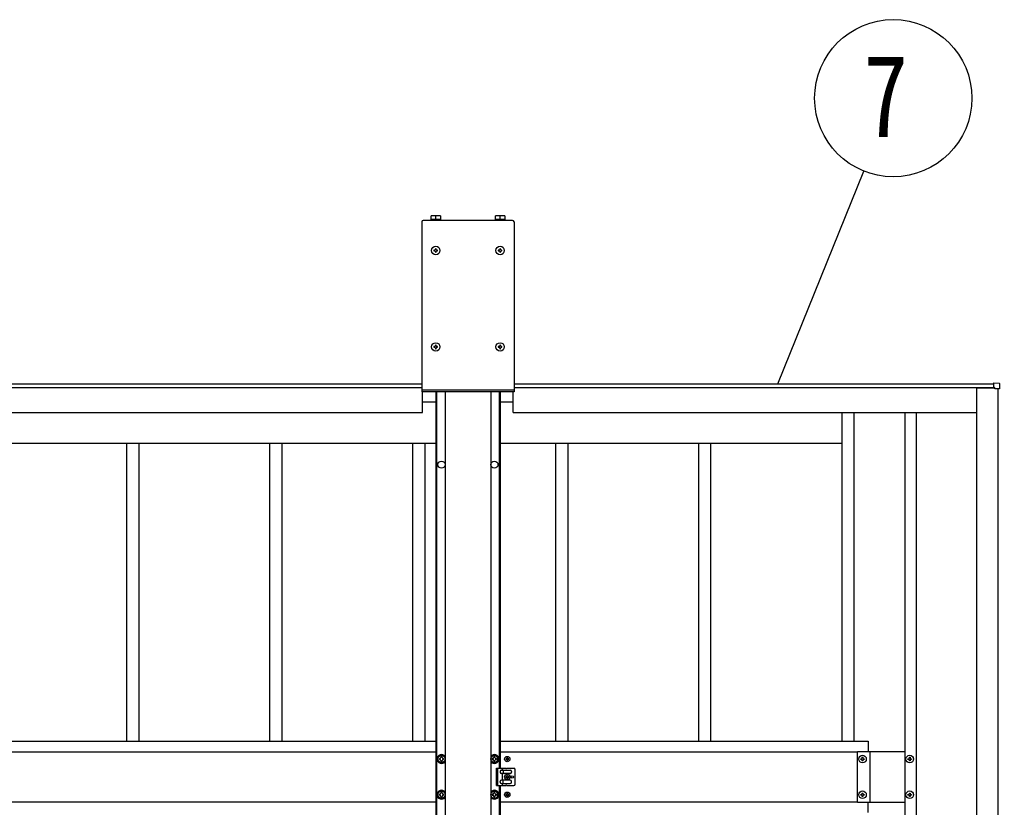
# Model space of a CAD drawing. Units: millimetres, scale not verified. Extents: x -14718 to 14718, y -10395 to 10395.
# Drawn here: x -9188 to -7818, y 1642 to 2745 of the extents above; entities that cross this region are included whole.
import ezdxf
from ezdxf.enums import TextEntityAlignment as Align

# ---------------------------------------------------------------- set-up
doc = ezdxf.new("R2010")
doc.units = ezdxf.units.MM
doc.header["$LTSCALE"] = 40
for name, color, linetype in [('0-4_YKK_13', 4, 'Continuous'), ('0-5_YKK_A1', 4, 'Continuous'), ('0-6_YKK_D', 6, 'Continuous')]:
    doc.layers.add(name, color=color, linetype=linetype)
doc.styles.add('ＭＳ ゴシック', font='')
doc.styles.get('ＭＳ ゴシック').set_extended_font_data('MS Gothic')

msp = doc.modelspace()

# ---------------------------------------------------------------- linework, layer by layer
at = {"layer": '0-4_YKK_13'}
for p, q in [((-8599.53, 2470.44), (-8612.53, 2470.44)), ((-8612.53, 2464.94), (-8612.53, 2470.44)), ((-8606.03, 2464.94), (-8606.03, 2469.87)), ((-8599.53, 2470.44), (-8599.53, 2464.94)), ((-8509.53, 2470.44), (-8522.53, 2470.44)), ((-8522.53, 2464.94), (-8522.53, 2470.44)), ((-8516.03, 2464.94), (-8516.03, 2469.87)), ((-8509.53, 2470.44), (-8509.53, 2464.94)), ((-8625.53, 2461.74), (-8625.53, 2223.74)), ((-8498.53, 2463.74), (-8623.53, 2463.74)), ((-8598.98, 2464.94), (-8613.08, 2464.94)), ((-8613.08, 2464.94), (-8613.08, 2463.74)), ((-8598.98, 2463.74), (-8598.98, 2464.94)), ((-8508.98, 2464.94), (-8523.08, 2464.94)), ((-8523.08, 2464.94), (-8523.08, 2463.74)), ((-8508.98, 2463.74), (-8508.98, 2464.94)), ((-8496.53, 2461.74), (-8496.53, 2223.74)), ((-8606.53, 2420.24), (-8606.53, 2419.24)), ((-8516.53, 2420.24), (-8516.53, 2419.24)), ((-8606.53, 2285.24), (-8606.53, 2284.24)), ((-8516.53, 2285.24), (-8516.53, 2284.24)), ((-7825.53, 2236.5), (-7818, 2236.04)), ((-7825.53, 2236), (-7825.53, 2236.5)), ((-7825.53, 2230.1), (-7825.53, 2236)), ((-8496.53, 2226.24), (-8625.53, 2226.24)), ((-8496.53, 2223.74), (-8625.53, 2223.74)), ((-7824.03, 2228.3), (-7824.03, 2229.5)), ((-7823.71, 2228.3), (-7824.03, 2228.3)), ((-7818, 2228.3), (-7823.71, 2228.3)), ((-8600.31, 1710.75), (-8601.03, 1710.75)), ((-8595.75, 1709.23), (-8595.03, 1709.23)), ((-8526.31, 1710.75), (-8527.03, 1710.75)), ((-8521.75, 1709.23), (-8521.03, 1709.23)), ((-8505.62, 1711.22), (-8505.62, 1712.04)), ((-8009.51, 1711.43), (-8009.51, 1712.39)), ((-7943.51, 1711.43), (-7943.51, 1712.39)), ((-8521.03, 1696.99), (-8507.99, 1696.99)), ((-8521.03, 1672.99), (-8521.03, 1696.99)), ((-8519.53, 1696.99), (-8519.53, 1672.99)), ((-8516.03, 1692.49), (-8516.03, 1691.49)), ((-8514.03, 1694.49), (-8502.03, 1694.49)), ((-8502.03, 1689.49), (-8514.03, 1689.49)), ((-8512.53, 1694.49), (-8512.53, 1696.99)), ((-8512.53, 1680.49), (-8512.53, 1689.49)), ((-8511.53, 1693.49), (-8511.53, 1690.49)), ((-8507.07, 1696.99), (-8497.03, 1696.99)), ((-8505.62, 1686.22), (-8505.62, 1687.04)), ((-8500.03, 1692.49), (-8500.03, 1691.49)), ((-8495.03, 1674.99), (-8495.03, 1694.99)), ((-8521.03, 1672.99), (-8507.99, 1672.99)), ((-8516.03, 1677.49), (-8516.03, 1678.49)), ((-8502.03, 1680.49), (-8514.03, 1680.49)), ((-8514.03, 1675.49), (-8502.03, 1675.49)), ((-8512.53, 1672.99), (-8512.53, 1675.49)), ((-8511.53, 1676.49), (-8511.53, 1679.49)), ((-8507.07, 1672.99), (-8497.03, 1672.99)), ((-8500.03, 1677.49), (-8500.03, 1678.49)), ((-8600.31, 1660.75), (-8601.03, 1660.75)), ((-8595.75, 1659.23), (-8595.03, 1659.23)), ((-8526.31, 1660.75), (-8527.03, 1660.75)), ((-8521.75, 1659.23), (-8521.03, 1659.23)), ((-8505.62, 1661.22), (-8505.62, 1662.04)), ((-8009.51, 1661.43), (-8009.51, 1662.39)), ((-7943.51, 1661.43), (-7943.51, 1662.39))]:
    msp.add_line(p, q, dxfattribs=at)
for points in [[(-8607.53, 2422.24), (-8608.53, 2422.24), (-8608.53, 2421.24), (-8607.53, 2421.24)], [(-8605.53, 2423.24), (-8605.53, 2424.24), (-8606.53, 2424.24), (-8606.53, 2423.24)], [(-8606.53, 2419.24), (-8605.53, 2419.24), (-8605.53, 2420.24)], [(-8604.53, 2421.24), (-8603.53, 2421.24), (-8603.53, 2422.24), (-8604.53, 2422.24)], [(-8517.53, 2422.24), (-8518.53, 2422.24), (-8518.53, 2421.24), (-8517.53, 2421.24)], [(-8515.53, 2423.24), (-8515.53, 2424.24), (-8516.53, 2424.24), (-8516.53, 2423.24)], [(-8516.53, 2419.24), (-8515.53, 2419.24), (-8515.53, 2420.24)], [(-8514.53, 2421.24), (-8513.53, 2421.24), (-8513.53, 2422.24), (-8514.53, 2422.24)], [(-8605.53, 2288.24), (-8605.53, 2289.24), (-8606.53, 2289.24), (-8606.53, 2288.24)], [(-8515.53, 2288.24), (-8515.53, 2289.24), (-8516.53, 2289.24), (-8516.53, 2288.24)], [(-8607.53, 2287.24), (-8608.53, 2287.24), (-8608.53, 2286.24), (-8607.53, 2286.24)], [(-8606.53, 2284.24), (-8605.53, 2284.24), (-8605.53, 2285.24)], [(-8604.53, 2286.24), (-8603.53, 2286.24), (-8603.53, 2287.24), (-8604.53, 2287.24)], [(-8517.53, 2287.24), (-8518.53, 2287.24), (-8518.53, 2286.24), (-8517.53, 2286.24)], [(-8516.53, 2284.24), (-8515.53, 2284.24), (-8515.53, 2285.24)], [(-8514.53, 2286.24), (-8513.53, 2286.24), (-8513.53, 2287.24), (-8514.53, 2287.24)], [(-7817.53, 2235.54), (-7817.53, 2228.3), (-7818, 2228.3)], [(-7824.33, 2229.8), (-7825.53, 2229.8), (-7825.53, 2230.1)], [(-8601.03, 1710.75), (-8601.03, 1709.23), (-8600.31, 1709.23)], [(-8597.27, 1712.27), (-8597.27, 1712.99), (-8598.79, 1712.99), (-8598.79, 1712.27)], [(-8598.79, 1707.71), (-8598.79, 1706.99), (-8597.27, 1706.99), (-8597.27, 1707.71)], [(-8595.03, 1709.23), (-8595.03, 1710.75), (-8595.75, 1710.75)], [(-8527.03, 1710.75), (-8527.03, 1709.23), (-8526.31, 1709.23)], [(-8523.27, 1712.27), (-8523.27, 1712.99), (-8524.79, 1712.99), (-8524.79, 1712.27)], [(-8524.79, 1707.71), (-8524.79, 1706.99), (-8523.27, 1706.99), (-8523.27, 1707.71)], [(-8521.03, 1709.23), (-8521.03, 1710.75), (-8521.75, 1710.75)], [(-8507.26, 1710.4), (-8508.08, 1710.4), (-8508.08, 1709.58), (-8507.26, 1709.58)], [(-8505.62, 1712.04), (-8506.44, 1712.04), (-8506.44, 1711.22)], [(-8506.44, 1708.76), (-8506.44, 1707.94), (-8505.62, 1707.94), (-8505.62, 1708.76)], [(-8504.8, 1709.58), (-8503.98, 1709.58), (-8503.98, 1710.4), (-8504.8, 1710.4)], [(-8010.47, 1709.51), (-8011.43, 1709.51), (-8011.43, 1710.47), (-8010.47, 1710.47)], [(-8009.51, 1712.39), (-8008.55, 1712.39), (-8008.55, 1711.43)], [(-8008.55, 1708.55), (-8008.55, 1707.59), (-8009.51, 1707.59), (-8009.51, 1708.55)], [(-8007.59, 1710.47), (-8006.63, 1710.47), (-8006.63, 1709.51), (-8007.59, 1709.51)], [(-7944.47, 1709.51), (-7945.43, 1709.51), (-7945.43, 1710.47), (-7944.47, 1710.47)], [(-7943.51, 1712.39), (-7942.55, 1712.39), (-7942.55, 1711.43)], [(-7942.55, 1708.55), (-7942.55, 1707.59), (-7943.51, 1707.59), (-7943.51, 1708.55)], [(-7941.59, 1710.47), (-7940.63, 1710.47), (-7940.63, 1709.51), (-7941.59, 1709.51)], [(-8505.62, 1687.04), (-8506.44, 1687.04), (-8506.44, 1686.22)], [(-8507.26, 1685.4), (-8508.08, 1685.4), (-8508.08, 1684.58), (-8507.26, 1684.58)], [(-8506.44, 1683.76), (-8506.44, 1682.94), (-8505.62, 1682.94), (-8505.62, 1683.76)], [(-8504.8, 1684.58), (-8503.98, 1684.58), (-8503.98, 1685.4), (-8504.8, 1685.4)], [(-8601.03, 1660.75), (-8601.03, 1659.23), (-8600.31, 1659.23)], [(-8597.27, 1662.27), (-8597.27, 1662.99), (-8598.79, 1662.99), (-8598.79, 1662.27)], [(-8595.03, 1659.23), (-8595.03, 1660.75), (-8595.75, 1660.75)], [(-8527.03, 1660.75), (-8527.03, 1659.23), (-8526.31, 1659.23)], [(-8523.27, 1662.27), (-8523.27, 1662.99), (-8524.79, 1662.99), (-8524.79, 1662.27)], [(-8521.03, 1659.23), (-8521.03, 1660.75), (-8521.75, 1660.75)], [(-8507.26, 1660.4), (-8508.08, 1660.4), (-8508.08, 1659.58), (-8507.26, 1659.58)], [(-8505.62, 1662.04), (-8506.44, 1662.04), (-8506.44, 1661.22)], [(-8506.44, 1658.76), (-8506.44, 1657.94), (-8505.62, 1657.94), (-8505.62, 1658.76)], [(-8504.8, 1659.58), (-8503.98, 1659.58), (-8503.98, 1660.4), (-8504.8, 1660.4)], [(-8010.47, 1659.51), (-8011.43, 1659.51), (-8011.43, 1660.47), (-8010.47, 1660.47)], [(-8009.51, 1662.39), (-8008.55, 1662.39), (-8008.55, 1661.43)], [(-8007.59, 1660.47), (-8006.63, 1660.47), (-8006.63, 1659.51), (-8007.59, 1659.51)], [(-7944.47, 1659.51), (-7945.43, 1659.51), (-7945.43, 1660.47), (-7944.47, 1660.47)], [(-7943.51, 1662.39), (-7942.55, 1662.39), (-7942.55, 1661.43)], [(-7941.59, 1660.47), (-7940.63, 1660.47), (-7940.63, 1659.51), (-7941.59, 1659.51)], [(-8598.79, 1657.71), (-8598.79, 1656.99), (-8597.27, 1656.99), (-8597.27, 1657.71)], [(-8524.79, 1657.71), (-8524.79, 1656.99), (-8523.27, 1656.99), (-8523.27, 1657.71)], [(-8008.55, 1658.55), (-8008.55, 1657.59), (-8009.51, 1657.59), (-8009.51, 1658.55)], [(-7942.55, 1658.55), (-7942.55, 1657.59), (-7943.51, 1657.59), (-7943.51, 1658.55)]]:
    msp.add_lwpolyline(points, dxfattribs=at)
for points in [[(-8598.03, 1715.76), (-8603.03, 1712.87), (-8603.03, 1707.1), (-8598.03, 1704.21), (-8593.03, 1707.1), (-8593.03, 1712.87)], [(-8524.03, 1715.76), (-8529.03, 1712.87), (-8529.03, 1707.1), (-8524.03, 1704.21), (-8519.03, 1707.1), (-8519.03, 1712.87)], [(-8598.03, 1665.76), (-8603.03, 1662.87), (-8603.03, 1657.1), (-8598.03, 1654.21), (-8593.03, 1657.1), (-8593.03, 1662.87)], [(-8524.03, 1665.76), (-8529.03, 1662.87), (-8529.03, 1657.1), (-8524.03, 1654.21), (-8519.03, 1657.1), (-8519.03, 1662.87)]]:
    msp.add_lwpolyline(points, close=True, dxfattribs=at)
for centre, radius in [((-8606.03, 2421.74), 5.9), ((-8516.03, 2421.74), 5.9), ((-8606.03, 2286.74), 5.9), ((-8516.03, 2286.74), 5.9), ((-8598.03, 1709.99), 5), ((-8524.03, 1709.99), 5), ((-8506.03, 1709.99), 3.75), ((-8009.03, 1709.99), 5.3), ((-7943.03, 1709.99), 5.3), ((-8506.03, 1684.99), 3.75), ((-8499.03, 1684.99), 1.65), ((-8598.03, 1659.99), 5), ((-8524.03, 1659.99), 5), ((-8506.03, 1659.99), 3.75), ((-8009.03, 1659.99), 5.3), ((-7943.03, 1659.99), 5.3)]:
    msp.add_circle(centre, radius, dxfattribs=at)
for centre, radius, start, end in [((-8609.28, 2460.77), 9.66, 70.34714, 109.65286), ((-8602.78, 2460.77), 9.66, 70.34714, 109.65286), ((-8519.28, 2460.77), 9.66, 70.34714, 109.65286), ((-8512.78, 2460.77), 9.66, 70.34714, 109.65286), ((-8623.53, 2461.74), 2, 90, 180), ((-8498.53, 2461.74), 2, 0, 90), ((-8607.53, 2423.24), 1, 270, 0), ((-8607.53, 2420.24), 1, 0, 90), ((-8604.53, 2423.24), 1, 180, 270), ((-8604.53, 2420.24), 1, 90, 180), ((-8517.53, 2423.24), 1, 270, 0), ((-8517.53, 2420.24), 1, 0, 90), ((-8514.53, 2423.24), 1, 180, 270), ((-8514.53, 2420.24), 1, 90, 180), ((-8607.53, 2288.24), 1, 270, 0), ((-8607.53, 2285.24), 1, 0, 90), ((-8604.53, 2288.24), 1, 180, 270), ((-8604.53, 2285.24), 1, 90, 180), ((-8517.53, 2288.24), 1, 270, 0), ((-8517.53, 2285.24), 1, 0, 90), ((-8514.53, 2288.24), 1, 180, 270), ((-8514.53, 2285.24), 1, 90, 180), ((-7818.03, 2235.54), 0.5, 0, 86.5), ((-7824.33, 2229.5), 0.3, 0, 90), ((-8598.03, 1709.99), 6.25, 36.8699, 323.1301), ((-8598.03, 1709.99), 5.58, 93.74848, 146.25152), ((-8598.03, 1709.99), 5.58, 33.74848, 86.25152), ((-8524.03, 1709.99), 6.25, 216.8699, 143.1301), ((-8524.03, 1709.99), 5.58, 93.74848, 146.25152), ((-8524.03, 1709.99), 5.58, 33.74848, 86.25152), ((-8598.03, 1709.99), 5.58, 153.74848, 206.25152), ((-8598.03, 1709.99), 5.58, 213.74848, 266.25152), ((-8600.31, 1712.27), 1.52, 270, 0), ((-8600.31, 1707.71), 1.52, 0, 90), ((-8598.03, 1709.99), 5.58, 273.74848, 326.25152), ((-8595.75, 1712.27), 1.52, 180, 270), ((-8595.75, 1707.71), 1.52, 90, 180), ((-8524.03, 1709.99), 5.58, 213.74848, 266.25152), ((-8526.31, 1712.27), 1.52, 270, 0), ((-8526.31, 1707.71), 1.52, 0, 90), ((-8524.03, 1709.99), 5.58, 273.74848, 326.25152), ((-8521.75, 1712.27), 1.52, 180, 270), ((-8521.75, 1707.71), 1.52, 90, 180), ((-8524.03, 1709.99), 5.58, 333.74848, 26.25152), ((-8507.26, 1711.22), 0.82, 270, 0), ((-8507.26, 1708.76), 0.82, 0, 90), ((-8504.8, 1711.22), 0.82, 180, 270), ((-8504.8, 1708.76), 0.82, 90, 180), ((-8010.47, 1711.43), 0.96, 270, 0), ((-8010.47, 1708.55), 0.96, 0, 90), ((-8007.59, 1711.43), 0.96, 180, 270), ((-8007.59, 1708.55), 0.96, 90, 180), ((-7944.47, 1711.43), 0.96, 270, 0), ((-7944.47, 1708.55), 0.96, 0, 90), ((-7941.59, 1711.43), 0.96, 180, 270), ((-7941.59, 1708.55), 0.96, 90, 180), ((-8514.03, 1692.49), 2, 90, 180), ((-8514.03, 1691.49), 2, 180, 270), ((-8512.53, 1693.49), 1, 0, 90), ((-8512.53, 1690.49), 1, 270, 0), ((-8507.53, 1697.19), 0.5, 203.57818, 336.42182), ((-8507.26, 1686.22), 0.82, 270, 0), ((-8504.8, 1686.22), 0.82, 180, 270), ((-8502.03, 1692.49), 2, 0, 90), ((-8502.03, 1691.49), 2, 270, 0), ((-8497.03, 1694.99), 2, 0, 90), ((-8514.03, 1678.49), 2, 90, 180), ((-8514.03, 1677.49), 2, 180, 270), ((-8512.53, 1679.49), 1, 0, 90), ((-8512.53, 1676.49), 1, 270, 0), ((-8507.53, 1672.79), 0.5, 23.57818, 156.42182), ((-8507.26, 1683.76), 0.82, 0, 90), ((-8504.8, 1683.76), 0.82, 90, 180), ((-8502.03, 1678.49), 2, 0, 90), ((-8502.03, 1677.49), 2, 270, 0), ((-8497.03, 1674.99), 2, 270, 0), ((-8598.03, 1659.99), 6.25, 36.8699, 323.1301), ((-8598.03, 1659.99), 5.58, 153.74848, 206.25152), ((-8598.03, 1659.99), 5.58, 93.74848, 146.25152), ((-8600.31, 1662.27), 1.52, 270, 0), ((-8600.31, 1657.71), 1.52, 0, 90), ((-8598.03, 1659.99), 5.58, 33.74848, 86.25152), ((-8595.75, 1662.27), 1.52, 180, 270), ((-8595.75, 1657.71), 1.52, 90, 180), ((-8524.03, 1659.99), 6.25, 216.8699, 143.1301), ((-8524.03, 1659.99), 5.58, 93.74848, 146.25152), ((-8526.31, 1662.27), 1.52, 270, 0), ((-8526.31, 1657.71), 1.52, 0, 90), ((-8524.03, 1659.99), 5.58, 33.74848, 86.25152), ((-8521.75, 1662.27), 1.52, 180, 270), ((-8521.75, 1657.71), 1.52, 90, 180), ((-8524.03, 1659.99), 5.58, 333.74848, 26.25152), ((-8507.26, 1661.22), 0.82, 270, 0), ((-8507.26, 1658.76), 0.82, 0, 90), ((-8504.8, 1661.22), 0.82, 180, 270), ((-8504.8, 1658.76), 0.82, 90, 180), ((-8010.47, 1661.43), 0.96, 270, 0), ((-8010.47, 1658.55), 0.96, 0, 90), ((-8007.59, 1661.43), 0.96, 180, 270), ((-8007.59, 1658.55), 0.96, 90, 180), ((-7944.47, 1661.43), 0.96, 270, 0), ((-7944.47, 1658.55), 0.96, 0, 90), ((-7941.59, 1661.43), 0.96, 180, 270), ((-7941.59, 1658.55), 0.96, 90, 180), ((-8598.03, 1659.99), 5.58, 213.74848, 266.25152), ((-8598.03, 1659.99), 5.58, 273.74848, 326.25152), ((-8524.03, 1659.99), 5.58, 213.74848, 266.25152), ((-8524.03, 1659.99), 5.58, 273.74848, 326.25152)]:
    msp.add_arc(centre, radius, start, end, dxfattribs=at)
at = {"layer": '0-5_YKK_A1'}
for p, q in [((-10022.53, 2234.99), (-8625.53, 2234.99)), ((-8496.53, 2234.99), (-7825.53, 2234.99)), ((-10022.53, 2229.99), (-8625.53, 2229.99)), ((-10022.53, 2229.97), (-8625.53, 2229.97)), ((-8624.53, 2194.99), (-8624.53, 2223.74)), ((-8606.03, 2223.74), (-8606.03, -2566.28)), ((-8604.83, 2223.74), (-8604.83, -2566.28)), ((-8593.03, 2223.74), (-8593.03, -1041.15)), ((-8529.03, 2223.74), (-8529.03, -1041.15)), ((-8517.23, 2223.74), (-8517.23, 1696.99)), ((-8516.03, 2223.74), (-8516.03, 1696.99)), ((-8497.53, 2194.99), (-8497.53, 2223.74)), ((-8496.53, 2229.99), (-7825.53, 2229.99)), ((-8496.53, 2229.97), (-7827.53, 2229.97)), ((-7849.03, -2967.76), (-7849.03, 2229.49)), ((-7849.03, 2229.49), (-7824.03, 2229.49)), ((-7827.53, 2229.97), (-7827.53, 2229.49)), ((-7824.53, 2229.49), (-7824.53, 2229.8)), ((-7819.03, -2966.57), (-7819.03, 2228.3)), ((-8624.53, 2209.99), (-8606.03, 2209.99)), ((-8516.03, 2209.99), (-8497.53, 2209.99)), ((-10023.53, 2194.99), (-8624.53, 2194.99)), ((-8497.53, 2194.99), (-7849.03, 2194.99)), ((-8038.03, 2194.99), (-8038.03, 1734.99)), ((-8021.03, 2194.99), (-8021.03, 1734.99)), ((-7950.03, 2194.99), (-7950.03, -2933.26)), ((-7934.03, 2194.99), (-7934.03, -2933.26)), ((-9238.03, 2151.99), (-9038.03, 2151.99)), ((-9038.03, 1734.99), (-9038.03, 2151.99)), ((-9038.03, 2151.99), (-8838.03, 2151.99)), ((-9021.03, 1734.99), (-9021.03, 2151.99)), ((-8838.03, 1734.99), (-8838.03, 2151.99)), ((-8838.03, 2151.99), (-8638.03, 2151.99)), ((-8821.03, 1734.99), (-8821.03, 2151.99)), ((-8642.03, 2151.99), (-8638.03, 2151.99)), ((-8638.03, 1734.99), (-8638.03, 2151.99)), ((-8638.03, 2151.99), (-8606.03, 2151.99)), ((-8621.03, 1734.99), (-8621.03, 2151.99)), ((-8516.03, 2151.99), (-8438.03, 2151.99)), ((-8438.03, 2151.99), (-8238.03, 2151.99)), ((-8438.03, 1734.99), (-8438.03, 2151.99)), ((-8421.03, 1734.99), (-8421.03, 2151.99)), ((-8238.03, 1734.99), (-8238.03, 2151.99)), ((-8238.03, 2151.99), (-8038.03, 2151.99)), ((-8221.03, 1734.99), (-8221.03, 2151.99)), ((-10042.03, 1734.99), (-8606.03, 1734.99)), ((-10042.03, 1719.99), (-8606.03, 1719.99)), ((-8516.03, 1719.99), (-8016.03, 1719.99)), ((-8016.03, 1649.49), (-8016.03, 1720.49)), ((-8016.03, 1720.49), (-7950.03, 1720.49)), ((-7998.53, 1649.49), (-7998.53, 1720.49)), ((-8517.23, 1672.99), (-8517.23, -357.14)), ((-8516.03, 1672.99), (-8516.03, -357.14)), ((-10042.03, 1649.99), (-8606.03, 1649.99)), ((-8516.03, 1649.99), (-8016.03, 1649.99)), ((-8016.03, 1649.49), (-7950.03, 1649.49)), ((-8001.03, 1634.99), (-8001.03, 1649.49))]:
    msp.add_line(p, q, dxfattribs=at)
msp.add_lwpolyline([(-8516.03, 1734.99), (-8001.03, 1734.99), (-8001.03, 1720.49)], dxfattribs=at)
for centre in [(-8598.03, 2122), (-8524.03, 2122)]:
    msp.add_circle(centre, 5, dxfattribs=at)
at = {"layer": '0-6_YKK_D'}
msp.add_line((-8127.67, 2234.99), (-8007.23, 2533), dxfattribs=at)
msp.add_circle((-7966.02, 2634.99), 110, dxfattribs=at)

# ---------------------------------------------------------------- texts
at = {"layer": '0-6_YKK_D', "style": 'ＭＳ ゴシック', "width": 0.8}
msp.add_text('7', height=115.5, dxfattribs=at).set_placement((-8008.02, 2545.77), align=Align.BOTTOM_LEFT)

doc.saveas('drawing.dxf')
